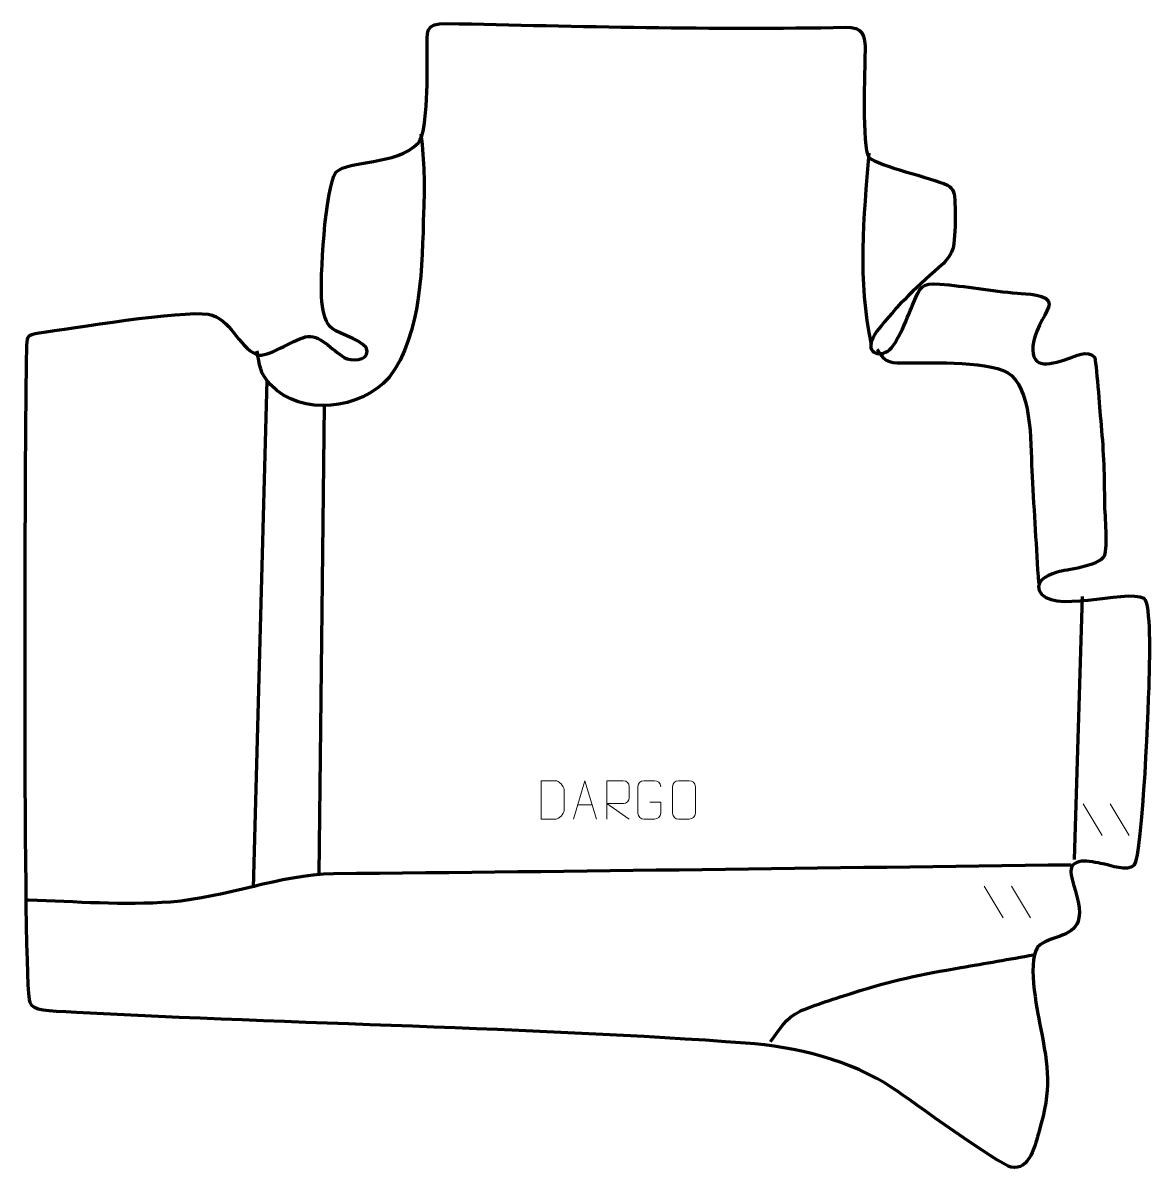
# Model space of a CAD drawing. Header units: millimetres. Extents: x -375 to 359, y -362 to 385.
import ezdxf

# ---------------------------------------------------------------- set-up
doc = ezdxf.new("R2010")
doc.units = ezdxf.units.MM
doc.header["$MEASUREMENT"] = 0
doc.layers.add('layer 2', color=7, linetype='Continuous')
doc.layers.add('layer 3', color=7, linetype='Continuous')

msp = doc.modelspace()

# ---------------------------------------------------------------- linework, layer by layer
at = {"layer": 'layer 2', "color": 142, "lineweight": 158}
for points in [[(-115.9978, 312.5555), (-113.8991, 293.3574), (-113.4872, 281.0518), (-114.2661, 261.7104), (-114.2661, 261.7104), (-115.423, 227.2655), (-115.0431, 182.7889), (-136.7259, 154.0209), (-136.7259, 154.0209), (-155.6497, 133.2464), (-193.365, 128.4187), (-213.7747, 149.2962), (-213.7747, 149.2962), (-220.6674, 156.347), (-221.1603, 162.4487), (-222.5538, 171.5144)], [(180.7932, 172.4656), (186.117, 162.661), (190.1451, 163.9405), (200.8111, 163.5655), (200.8111, 163.5655), (216.1393, 163.4205), (257.1687, 165.4558), (268.1443, 155.4579), (268.1443, 155.4579), (282.3364, 142.5303), (280.5006, 108.0756), (281.5809, 89.6953), (281.5809, 89.6953), (282.9419, 66.5383), (284.3642, 43.3829), (285.7484, 20.2271)], [(307.0056, -163.1012), (147.0639, -165.0221), (-12.9717, -167.4565), (-172.9076, -168.8242), (-172.9076, -168.8242), (-208.1842, -169.3891), (-242.6677, -184.4329), (-278.9372, -187.1697), (-278.9372, -187.1697), (-309.5337, -189.4783), (-340.6973, -186.9425), (-371.3302, -185.9353), (-371.3302, -185.9353), (-371.3302, -185.9353), (-372.8219, -185.8862), (-372.8219, -185.8862)], [(111.4871, -277.8351), (116.896, -270.7601), (121.7661, -262.1731), (130.1977, -258.4335), (130.1977, -258.4335), (139.9428, -254.1115), (154.6945, -249.5776), (165.1942, -246.1632), (165.1942, -246.1632), (189.9225, -238.1219), (209.9029, -234.2399), (235.3229, -229.791), (235.3229, -229.791), (251.0888, -227.0317), (266.8666, -224.37), (282.6149, -221.5069)]]:
    msp.add_open_spline(points, degree=3, knots=[0, 0, 0, 0, 0.2, 0.2, 0.2, 0.2, 0.4, 0.4, 0.4, 0.4, 0.6, 0.6, 0.6, 0.6, 1, 1, 1, 1], dxfattribs=at)
for points in [[(175.2855, 300.1435), (172.145, 257.9731), (167.8314, 217.4449), (176.9713, 175.5805)], [(-216.1965, 152.0814), (-216.1965, 152.0814), (-225.1984, -177.9165), (-225.1984, -177.9165)], [(-182.2641, -168.9693), (-182.2641, -168.9693), (-178.6671, 135.8979), (-178.6671, 135.8979)], [(314.2631, 11.651), (314.2631, 11.651), (309.0623, -159.5616), (309.0623, -159.5616)]]:
    msp.add_open_spline(points, degree=3, dxfattribs=at)
at = {"layer": 'layer 3', "color": 242, "lineweight": 158}
msp.add_open_spline([(-99.2196, 384.4813), (-113.6011, 384.7934), (-111.9589, 379.1709), (-112.011, 366.5095), (-112.011, 366.5095), (-112.0586, 354.0365), (-111.0387, 315.7104), (-117.5776, 306.693), (-117.5776, 306.693), (-132.4445, 291.6618), (-162.9019, 296.154), (-171.2813, 287.6525), (-171.2813, 287.6525), (-178.4987, 277.4111), (-181.807, 217.6429), (-180.4695, 203.4946), (-180.4695, 203.4946), (-179.7149, 195.5126), (-177.8034, 188.8596), (-173.8396, 186.0048), (-173.8396, 186.0048), (-168.5763, 182.2142), (-150.9251, 177.4883), (-150.9384, 171.2737), (-150.9384, 171.2737), (-150.9521, 164.8743), (-160.9687, 164.4186), (-166.0602, 167.1721), (-166.0602, 167.1721), (-174.0109, 171.8961), (-182.0239, 182.9674), (-191.2533, 180.472), (-191.2533, 180.472), (-199.5206, 178.2368), (-216.0462, 166.9983), (-222.5251, 168.8126), (-222.5251, 168.8126), (-235.7506, 174.774), (-239.3645, 192.4764), (-254.5282, 195.303), (-254.5282, 195.303), (-271.3396, 197.9543), (-343.6563, 186.1359), (-364.302, 183.1467), (-364.302, 183.1467), (-372.8793, 181.9049), (-372.2136, 180.8137), (-372.4217, 171.8567), (-372.4217, 171.8567), (-373.695, 117.112), (-374.9462, -242.2711), (-370.3181, -252.6473), (-370.3181, -252.6473), (-367.7683, -258.3636), (-360.343, -257.8808), (-340.1669, -258.9748), (-340.1669, -258.9748), (-199.7837, -266.5868), (-42.5978, -268.789), (95.1262, -278.9603), (95.1262, -278.9603), (127.5841, -281.3574), (163.962, -290.0479), (191.2956, -308.3929), (191.2956, -308.3929), (202.8652, -316.3158), (260.2882, -358.1749), (267.9743, -359.7274), (267.9743, -359.7274), (280.2402, -362.2049), (283.6231, -344.6327), (286.1621, -336.0875), (286.1621, -336.0875), (294.322, -308.6254), (292.3559, -295.5187), (286.9164, -268.0018), (286.9164, -268.0018), (284.8677, -257.5781), (277.4155, -221.9182), (286.7984, -215.0041), (286.7984, -215.0041), (295.028, -208.9398), (309.9319, -209.7958), (312.1077, -197.512), (312.1077, -197.512), (313.7022, -188.5102), (308.7039, -178.7673), (307.0698, -169.6856), (307.0698, -169.6856), (305.0721, -156.9813), (319.8961, -160.779), (327.7383, -162.3631), (327.7383, -162.3631), (332.162, -163.3425), (343.9189, -167.4146), (347.7941, -163.4745), (347.7941, -163.4745), (353.6724, -155.9857), (357.4889, -52.8551), (357.7212, -38.3248), (357.7212, -38.3248), (357.852, -30.6497), (358.9983, 6.7699), (354.3789, 10.4975), (354.3789, 10.4975), (341.8838, 16.9787), (292.9433, -0.7696), (286.2458, 15.5553), (286.2458, 15.5553), (283.3351, 22.6503), (294.4606, 26.689), (299.4378, 27.8236), (299.4378, 27.8236), (305.9623, 29.3108), (327.5168, 31.6857), (328.9721, 39.3441), (328.9721, 39.3441), (330.5505, 47.6508), (328.6733, 65.1726), (328.6445, 75.1166), (328.6445, 75.1166), (328.5943, 92.4414), (327.9532, 108.7792), (326.2366, 126.0347), (326.2366, 126.0347), (325.6515, 132.1253), (323.3644, 165.0711), (322.0931, 167.6563), (322.0931, 167.6563), (317.8556, 172.1255), (309.356, 167.9419), (304.5724, 166.2358), (304.5724, 166.2358), (292.1671, 161.8835), (278.8888, 159.0069), (282.6487, 178.1139), (282.6487, 178.1139), (284.2577, 186.2901), (292.4148, 197.9275), (292.655, 201.7447), (292.655, 201.7447), (293.0863, 208.5986), (277.0537, 208.4588), (272.0785, 208.8917), (272.0785, 208.8917), (255.2788, 210.4938), (238.0773, 213.562), (221.4929, 214.8653), (221.4929, 214.8653), (209.2767, 215.8254), (209.0752, 212.9458), (204.5138, 202.6931), (204.5138, 202.6931), (201.252, 195.3537), (193.8901, 175.0748), (187.6833, 171.2391), (187.6833, 171.2391), (180.2508, 166.6458), (171.3059, 172.004), (180.6167, 184.1771), (180.6167, 184.1771), (193.87, 201.175), (207.7477, 214.3993), (224.0147, 228.3949), (224.0147, 228.3949), (226.7914, 231.4354), (228.5694, 234.1015), (229.6904, 236.6401), (229.6904, 236.6401), (231.6901, 241.1679), (232.3929, 269.5441), (230.485, 274.7445), (230.485, 274.7445), (229.7633, 276.7115), (228.5543, 278.3341), (226.5761, 279.2544), (226.5761, 279.2544), (215.4458, 284.4329), (182.1818, 291.2764), (175.3142, 297.4417), (175.3142, 297.4417), (170.6758, 304.1419), (172.8107, 354.854), (172.9412, 366.1545), (172.9412, 366.1545), (173.0679, 377.1267), (171.6967, 382.2096), (160.1129, 381.986), (160.1129, 381.986), (74.7528, 380.3379), (-13.5423, 382.6221), (-99.2196, 384.4813)], degree=3, knots=[0, 0, 0, 0, 0.02040816, 0.02040816, 0.02040816, 0.02040816, 0.04081633, 0.04081633, 0.04081633, 0.04081633, 0.06122449, 0.06122449, 0.06122449, 0.06122449, 0.08163265, 0.08163265, 0.08163265, 0.08163265, 0.10204082, 0.10204082, 0.10204082, 0.10204082, 0.12244898, 0.12244898, 0.12244898, 0.12244898, 0.14285714, 0.14285714, 0.14285714, 0.14285714, 0.16326531, 0.16326531, 0.16326531, 0.16326531, 0.18367347, 0.18367347, 0.18367347, 0.18367347, 0.20408163, 0.20408163, 0.20408163, 0.20408163, 0.2244898, 0.2244898, 0.2244898, 0.2244898, 0.24489796, 0.24489796, 0.24489796, 0.24489796, 0.26530612, 0.26530612, 0.26530612, 0.26530612, 0.28571429, 0.28571429, 0.28571429, 0.28571429, 0.30612245, 0.30612245, 0.30612245, 0.30612245, 0.32653061, 0.32653061, 0.32653061, 0.32653061, 0.34693878, 0.34693878, 0.34693878, 0.34693878, 0.36734694, 0.36734694, 0.36734694, 0.36734694, 0.3877551, 0.3877551, 0.3877551, 0.3877551, 0.40816327, 0.40816327, 0.40816327, 0.40816327, 0.42857143, 0.42857143, 0.42857143, 0.42857143, 0.44897959, 0.44897959, 0.44897959, 0.44897959, 0.46938776, 0.46938776, 0.46938776, 0.46938776, 0.48979592, 0.48979592, 0.48979592, 0.48979592, 0.51020408, 0.51020408, 0.51020408, 0.51020408, 0.53061224, 0.53061224, 0.53061224, 0.53061224, 0.55102041, 0.55102041, 0.55102041, 0.55102041, 0.57142857, 0.57142857, 0.57142857, 0.57142857, 0.59183673, 0.59183673, 0.59183673, 0.59183673, 0.6122449, 0.6122449, 0.6122449, 0.6122449, 0.63265306, 0.63265306, 0.63265306, 0.63265306, 0.65306122, 0.65306122, 0.65306122, 0.65306122, 0.67346939, 0.67346939, 0.67346939, 0.67346939, 0.69387755, 0.69387755, 0.69387755, 0.69387755, 0.71428571, 0.71428571, 0.71428571, 0.71428571, 0.73469388, 0.73469388, 0.73469388, 0.73469388, 0.75510204, 0.75510204, 0.75510204, 0.75510204, 0.7755102, 0.7755102, 0.7755102, 0.7755102, 0.79591837, 0.79591837, 0.79591837, 0.79591837, 0.81632653, 0.81632653, 0.81632653, 0.81632653, 0.83673469, 0.83673469, 0.83673469, 0.83673469, 0.85714286, 0.85714286, 0.85714286, 0.85714286, 0.87755102, 0.87755102, 0.87755102, 0.87755102, 0.89795918, 0.89795918, 0.89795918, 0.89795918, 0.91836735, 0.91836735, 0.91836735, 0.91836735, 0.93877551, 0.93877551, 0.93877551, 0.93877551, 0.95918367, 0.95918367, 0.95918367, 0.95918367, 1, 1, 1, 1], dxfattribs=at)
at = {"layer": 'layer 3', "color": 250, "lineweight": 9}
for points, knots in [([(-37.7548, -133.1742), (-35.423, -133.1738), (-30.4728, -133.1978), (-28.1413, -133.1981), (-28.1413, -133.1981), (-26.2163, -133.3035), (-22.8977, -129.7619), (-22.9089, -127.7446), (-22.9089, -127.7446), (-22.9093, -121.9745), (-22.9093, -119.8048), (-22.9089, -114.0355), (-22.9089, -114.0355), (-22.9132, -111.8974), (-26.2877, -108.2373), (-28.4401, -108.2508), (-28.4401, -108.2508), (-30.7658, -108.2508), (-35.4901, -108.2508), (-37.8162, -108.2508), (-37.8162, -108.2508), (-37.8158, -113.9977), (-37.7545, -127.4269), (-37.7548, -133.1742)], [0, 0, 0, 0, 0.14285714, 0.14285714, 0.14285714, 0.14285714, 0.28571429, 0.28571429, 0.28571429, 0.28571429, 0.42857143, 0.42857143, 0.42857143, 0.42857143, 0.57142857, 0.57142857, 0.57142857, 0.57142857, 0.71428571, 0.71428571, 0.71428571, 0.71428571, 1, 1, 1, 1]), ([(-16.6972, -133.197), (-16.6972, -133.197), (-9.3262, -108.2435), (-9.3262, -108.2435), (-9.3262, -108.2435), (-9.3262, -108.2435), (-1.7563, -133.197), (-1.7563, -133.197)], [0, 0, 0, 0, 0.33333333, 0.33333333, 0.33333333, 0.33333333, 1, 1, 1, 1]), ([(4.8448, -133.2006), (4.8448, -133.2006), (4.8448, -108.2471), (4.8448, -108.2471), (4.8448, -108.2471), (8.4396, -108.2471), (12.0351, -108.2471), (15.6303, -108.2471), (15.6303, -108.2471), (17.9556, -108.2848), (19.5129, -109.7748), (19.5088, -112.1412), (19.5088, -112.1412), (19.5084, -114.1767), (19.5084, -117.2361), (19.5088, -119.2721), (19.5088, -119.2721), (19.5023, -121.1476), (17.69, -123.0894), (15.6805, -123.1085), (15.6805, -123.1085), (15.6805, -123.1085), (4.8448, -123.1085), (4.8448, -123.1085), (4.8448, -123.1085), (4.8448, -123.1085), (19.4995, -133.2006), (19.4995, -133.2006)], [0, 0, 0, 0, 0.125, 0.125, 0.125, 0.125, 0.25, 0.25, 0.25, 0.25, 0.375, 0.375, 0.375, 0.375, 0.5, 0.5, 0.5, 0.5, 0.625, 0.625, 0.625, 0.625, 0.75, 0.75, 0.75, 0.75, 1, 1, 1, 1]), ([(32.8142, -122.2182), (32.8142, -122.2182), (39.9823, -122.2182), (39.9823, -122.2182), (39.9823, -122.2182), (39.9823, -122.2182), (39.9823, -129.3863), (39.9823, -129.3863), (39.9823, -129.3863), (39.8426, -131.7097), (38.1654, -133.1893), (36.0176, -133.2001), (36.0176, -133.2001), (33.6858, -133.1997), (31.3538, -133.1997), (29.0223, -133.2001), (29.0223, -133.2001), (27.0974, -133.3055), (25.1252, -131.421), (25.1364, -129.4037), (25.1364, -129.4037), (25.1368, -123.6336), (25.1368, -117.8639), (25.1364, -112.0946), (25.1364, -112.0946), (25.1406, -109.9565), (26.8874, -108.2373), (29.0397, -108.2507), (29.0397, -108.2507), (31.3654, -108.2507), (33.6915, -108.2507), (36.0176, -108.2507), (36.0176, -108.2507), (37.9643, -108.2153), (39.9557, -109.7068), (39.9823, -112.1445)], [0, 0, 0, 0, 0.1, 0.1, 0.1, 0.1, 0.2, 0.2, 0.2, 0.2, 0.3, 0.3, 0.3, 0.3, 0.4, 0.4, 0.4, 0.4, 0.5, 0.5, 0.5, 0.5, 0.6, 0.6, 0.6, 0.6, 0.7, 0.7, 0.7, 0.7, 0.8, 0.8, 0.8, 0.8, 1, 1, 1, 1]), ([(51.5842, -108.2513), (53.9099, -108.2513), (56.236, -108.2513), (58.5621, -108.2513), (58.5621, -108.2513), (60.5087, -108.2157), (62.5001, -109.7073), (62.5268, -112.1449), (62.5268, -112.1449), (62.5264, -117.8918), (62.5264, -123.6391), (62.5268, -129.3868), (62.5268, -129.3868), (62.387, -131.7102), (60.7098, -133.1898), (58.5621, -133.2006), (58.5621, -133.2006), (56.2302, -133.2002), (53.8983, -133.2002), (51.5668, -133.2006), (51.5668, -133.2006), (49.6418, -133.306), (47.6697, -131.4215), (47.6809, -129.4042), (47.6809, -129.4042), (47.6812, -123.6341), (47.6812, -117.8644), (47.6809, -112.0951), (47.6809, -112.0951), (47.6851, -109.957), (49.4318, -108.2378), (51.5842, -108.2513)], [0, 0, 0, 0, 0.11111111, 0.11111111, 0.11111111, 0.11111111, 0.22222222, 0.22222222, 0.22222222, 0.22222222, 0.33333333, 0.33333333, 0.33333333, 0.33333333, 0.44444444, 0.44444444, 0.44444444, 0.44444444, 0.55555556, 0.55555556, 0.55555556, 0.55555556, 0.66666667, 0.66666667, 0.66666667, 0.66666667, 0.77777778, 0.77777778, 0.77777778, 0.77777778, 1, 1, 1, 1])]:
    msp.add_open_spline(points, degree=3, knots=knots, dxfattribs=at)
for points in [[(-13.9746, -123.9476), (-13.9746, -123.9476), (-4.4789, -123.9476), (-4.4789, -123.9476)], [(314.7515, -123.3367), (314.7515, -123.3367), (327.1158, -143.881), (327.1158, -143.881)], [(332.4814, -123.3367), (332.4814, -123.3367), (344.8457, -143.881), (344.8457, -143.881)], [(250.4549, -176.9589), (250.4549, -176.9589), (262.8192, -197.5032), (262.8192, -197.5032)], [(268.1848, -176.9589), (268.1848, -176.9589), (280.5491, -197.5032), (280.5491, -197.5032)]]:
    msp.add_open_spline(points, degree=3, dxfattribs=at)

doc.saveas('drawing.dxf')
